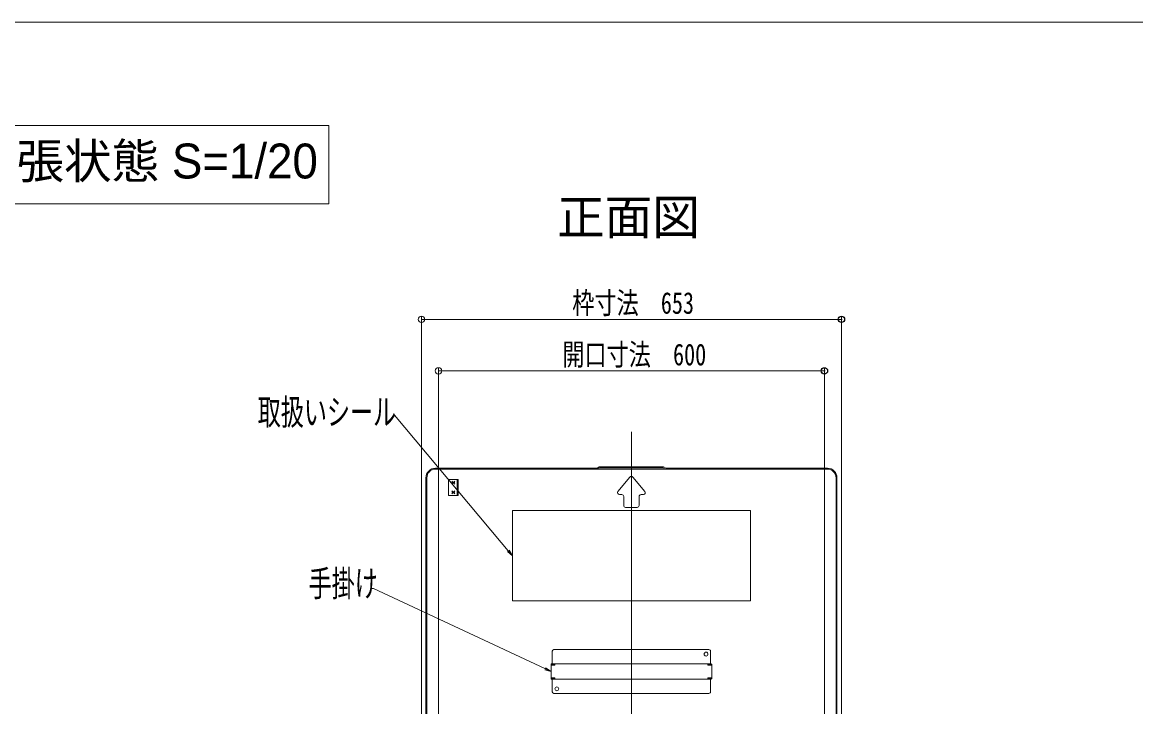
# Model space of a CAD drawing. Units: millimetres, scale not verified. Extents: x -2000 to 2000, y -1385 to 1385.
# Drawn here: x 269 to 1134, y 853 to 1385 of the extents above; entities that cross this region are included whole.
import ezdxf
from ezdxf.enums import TextEntityAlignment as Align

# ---------------------------------------------------------------- set-up
doc = ezdxf.new("R2010")
doc.units = ezdxf.units.MM
doc.header["$LTSCALE"] = 10
doc.header["$PDMODE"] = 32
doc.header["$PDSIZE"] = 5
for name, color, linetype, lineweight in [('0-0_zumenwaku', 6, 'Continuous', 9), ('0-1_moji', 2, 'Continuous', 9), ('0-2_sunpou', 1, 'Continuous', 9), ('0-3_0', 4, 'Continuous', 9), ('1-5_中心線', 1, 'Continuous', 9), ('1-6_08文字', 1, 'Continuous', 9)]:
    doc.layers.add(name, color=color, linetype=linetype, lineweight=lineweight)
doc.layers.add('0-B_DEFPOINTS', color=7, linetype='Continuous')
doc.styles.add('ＭＳ ゴシック', font='')
doc.styles.add('ＭＳ Ｐゴシック', font='')
doc.styles.get('ＭＳ ゴシック').set_extended_font_data('MS Gothic')
doc.styles.get('ＭＳ Ｐゴシック').set_extended_font_data('MS PGothic')

# ---------------------------------------------------------------- blocks, each defined once
blk = doc.blocks.new('_ORIGIN')
at = {"layer": '0-3_0', "color": 1}
blk.add_line((0, 0), (-10, 0), dxfattribs=at)
blk.add_circle((0, 0), 5, dxfattribs=at)
blk = doc.blocks.new('_OPEN')
at = {"layer": '0-3_0'}
blk.add_line((0, 0), (-10, 0), dxfattribs=at)
blk.add_lwpolyline([(-10, 1.67), (0, 0), (-10, -1.67)], dxfattribs=at)

msp = doc.modelspace()

# ---------------------------------------------------------------- linework, layer by layer
at = {"layer": '0-0_zumenwaku'}
msp.add_lwpolyline([(-2000.11, -1385.13), (1999.89, -1385.13), (1999.89, 1384.87), (-2000.11, 1384.87)], close=True, dxfattribs=at)
at = {"layer": '0-1_moji'}
msp.add_lwpolyline([(217.55, 1243.87), (507.05, 1243.87), (507.05, 1304.58), (217.55, 1304.58)], close=True, dxfattribs=at)
at = {"layer": '0-2_sunpou'}
for p, q in [((579.01, 730.54), (579.01, 1156.48)), ((584.01, 1153.98), (900.51, 1153.98)), ((905.51, 730.54), (905.51, 1156.48)), ((592.26, 740.14), (592.26, 1116.41)), ((597.26, 1113.91), (887.26, 1113.91)), ((892.26, 740.14), (892.26, 1116.41))]:
    msp.add_line(p, q, dxfattribs=at)
at = {"layer": '0-3_0'}
for p, q in [((717.26, 1039.33), (715.52, 1038.29)), ((742.26, 1039.33), (717.26, 1039.33)), ((742.26, 1039.33), (767.26, 1039.33)), ((767.26, 1039.33), (769, 1038.29)), ((582.46, 730.54), (582.46, 1030.79)), ((583.21, 730.54), (583.21, 1030.79)), ((589.96, 1038.29), (715.52, 1038.29)), ((894.56, 1037.54), (589.96, 1037.54)), ((717.46, 1038.58), (715.72, 1037.54)), ((717.46, 1038.58), (742.26, 1038.58)), ((741.11, 1031.41), (731.81, 1020.25)), ((767.05, 1038.58), (742.26, 1038.58)), ((743.41, 1031.41), (752.71, 1020.25)), ((767.05, 1038.58), (768.79, 1037.54)), ((894.56, 1038.29), (769, 1038.29)), ((901.31, 730.54), (901.31, 1030.79)), ((902.06, 730.54), (902.06, 1030.79)), ((600.06, 1029.54), (607.56, 1029.54)), ((600.06, 1017.04), (600.06, 1029.54)), ((602.75, 1028.11), (604.87, 1025.98)), ((602.75, 1025.98), (604.87, 1028.11)), ((602.75, 1027.04), (604.87, 1027.04)), ((606.81, 1017.04), (606.81, 1029.54)), ((607.56, 1017.04), (607.56, 1029.54)), ((600.06, 1017.04), (607.56, 1017.04)), ((602.75, 1020.61), (604.87, 1018.48)), ((602.75, 1018.48), (604.87, 1020.61)), ((602.75, 1019.54), (604.87, 1019.54)), ((732.96, 1017.79), (734.76, 1017.79)), ((736.26, 1009.29), (736.26, 1016.29)), ((748.26, 1009.29), (748.26, 1016.29)), ((751.56, 1017.79), (749.76, 1017.79)), ((649.76, 935.29), (649.76, 1005.29)), ((834.76, 1005.29), (649.76, 1005.29)), ((737.76, 1007.79), (742.26, 1007.79)), ((746.76, 1007.79), (742.26, 1007.79)), ((834.76, 935.29), (834.76, 1005.29)), ((834.76, 935.29), (649.76, 935.29)), ((680.76, 896.04), (680.76, 886.29)), ((682.01, 897.29), (742.26, 897.29)), ((802.51, 897.29), (742.26, 897.29)), ((803.76, 896.04), (803.76, 886.29)), ((679.76, 885.49), (679.76, 875.09)), ((679.76, 885.24), (682.76, 885.24)), ((680.16, 886.29), (742.26, 886.29)), ((680.16, 886.29), (680.16, 885.49)), ((680.16, 885.49), (682.76, 885.49)), ((682.76, 886.29), (682.76, 885.24)), ((804.36, 886.29), (742.26, 886.29)), ((801.76, 886.29), (801.76, 885.24)), ((804.36, 885.49), (801.76, 885.49)), ((804.76, 885.24), (801.76, 885.24)), ((804.36, 886.29), (804.36, 885.49)), ((804.76, 885.49), (804.76, 875.09)), ((679.76, 875.34), (682.76, 875.34)), ((680.16, 875.09), (682.76, 875.09)), ((680.16, 874.29), (680.16, 875.09)), ((680.16, 874.29), (742.26, 874.29)), ((680.76, 864.54), (680.76, 874.29)), ((682.76, 874.29), (682.76, 875.34)), ((804.36, 874.29), (742.26, 874.29)), ((804.76, 875.34), (801.76, 875.34)), ((801.76, 874.29), (801.76, 875.34)), ((804.36, 875.09), (801.76, 875.09)), ((803.76, 864.54), (803.76, 874.29)), ((804.36, 874.29), (804.36, 875.09)), ((682.01, 863.29), (742.26, 863.29)), ((802.51, 863.29), (742.26, 863.29))]:
    msp.add_line(p, q, dxfattribs=at)
for centre in [(800.26, 893.79), (684.26, 866.79)]:
    msp.add_circle(centre, 1.5, dxfattribs=at)
for centre, radius, start, end in [((589.96, 1030.79), 7.5, 90, 180), ((589.96, 1030.79), 6.75, 90, 180), ((742.26, 1030.45), 1.5, 90, 140.19443), ((742.26, 1030.45), 1.5, 39.80557, 90), ((894.56, 1030.79), 7.5, 0, 90), ((894.56, 1030.79), 6.75, 0, 90), ((732.96, 1019.29), 1.5, 140.19443, 270), ((734.76, 1016.29), 1.5, 0, 90), ((749.76, 1016.29), 1.5, 90, 180), ((751.56, 1019.29), 1.5, 270, 39.80557), ((737.76, 1009.29), 1.5, 180, 270), ((746.76, 1009.29), 1.5, 270, 0), ((682.01, 896.04), 1.25, 90.00002, 180.00002), ((802.51, 896.04), 1.25, 359.99997, 90), ((680.56, 885.49), 0.8, 120.0009, 180.00002), ((681.36, 884.69), 0.8, 90.00002, 136.56775), ((803.16, 884.69), 0.8, 43.43225, 90), ((803.96, 885.49), 0.8, 359.99997, 59.99908), ((680.56, 875.09), 0.8, 180, 239.99913), ((681.36, 875.89), 0.8, 223.43227, 270), ((803.16, 875.89), 0.8, 269.99998, 316.56773), ((803.96, 875.09), 0.8, 300.00087, 0), ((682.01, 864.54), 1.25, 180, 270), ((802.51, 864.54), 1.25, 269.99998, 0)]:
    msp.add_arc(centre, radius, start, end, dxfattribs=at)
at = {"layer": '0-B_DEFPOINTS'}
for p in [(905.51, 1153.98), (892.26, 1113.91)]:
    msp.add_point(p, dxfattribs=at)
at = {"layer": '1-5_中心線'}
msp.add_line((742.26, 1066.66), (742.26, 28.15), dxfattribs=at)
at = {"layer": '1-6_08文字'}
for points in [[(557.03, 1079.47), (558.03, 1079.47), (649.11, 971.05)], [(540.68, 944.9), (541.68, 944.9), (678.85, 880.71)]]:
    msp.add_lwpolyline(points, dxfattribs=at)

# ---------------------------------------------------------------- block references
at = {"layer": '0-2_sunpou', "xscale": 0.5, "yscale": 0.5, "rotation": 180}
for p in [(579.01, 1153.98), (592.26, 1113.91)]:
    msp.add_blockref('_ORIGIN', p, dxfattribs=at)
at = {"layer": '0-2_sunpou', "xscale": 0.5, "yscale": 0.5}
for p in [(905.51, 1153.98), (892.26, 1113.91)]:
    msp.add_blockref('_ORIGIN', p, dxfattribs=at)
at = {"layer": '1-6_08文字', "xscale": 0.5, "yscale": 0.5}
for p, rotation in [((649.76, 970.29), 310.34289), ((679.76, 880.29), 335.08516)]:
    msp.add_blockref('_OPEN', p, dxfattribs=dict(at, rotation=rotation))

# ---------------------------------------------------------------- texts
at = {"layer": '0-1_moji', "style": 'ＭＳ Ｐゴシック'}
for s, p in [('展張状態 S=1/20', (227.15, 1255.33)), ('正面図', (684.46, 1211.73))]:
    msp.add_text(s, height=27.13, dxfattribs=at).set_placement(p, align=Align.BOTTOM_LEFT)
at = {"layer": '0-2_sunpou', "color": 2, "style": 'ＭＳ ゴシック', "width": 0.75}
for s, p in [('枠寸法\u3000653', (696.23, 1153.24)), ('開口寸法\u3000600', (688.47, 1113.17))]:
    msp.add_text(s, height=16.84, dxfattribs=at).set_placement(p, align=Align.BOTTOM_LEFT)
at = {"layer": '1-6_08文字', "color": 2, "style": 'ＭＳ ゴシック', "width": 0.65}
for s, p in [('取扱いシール', (451.75, 1065.78)), ('手掛け', (491.27, 932.5))]:
    msp.add_text(s, height=20.23, dxfattribs=at).set_placement(p, align=Align.BOTTOM_LEFT)

doc.saveas('drawing.dxf')
